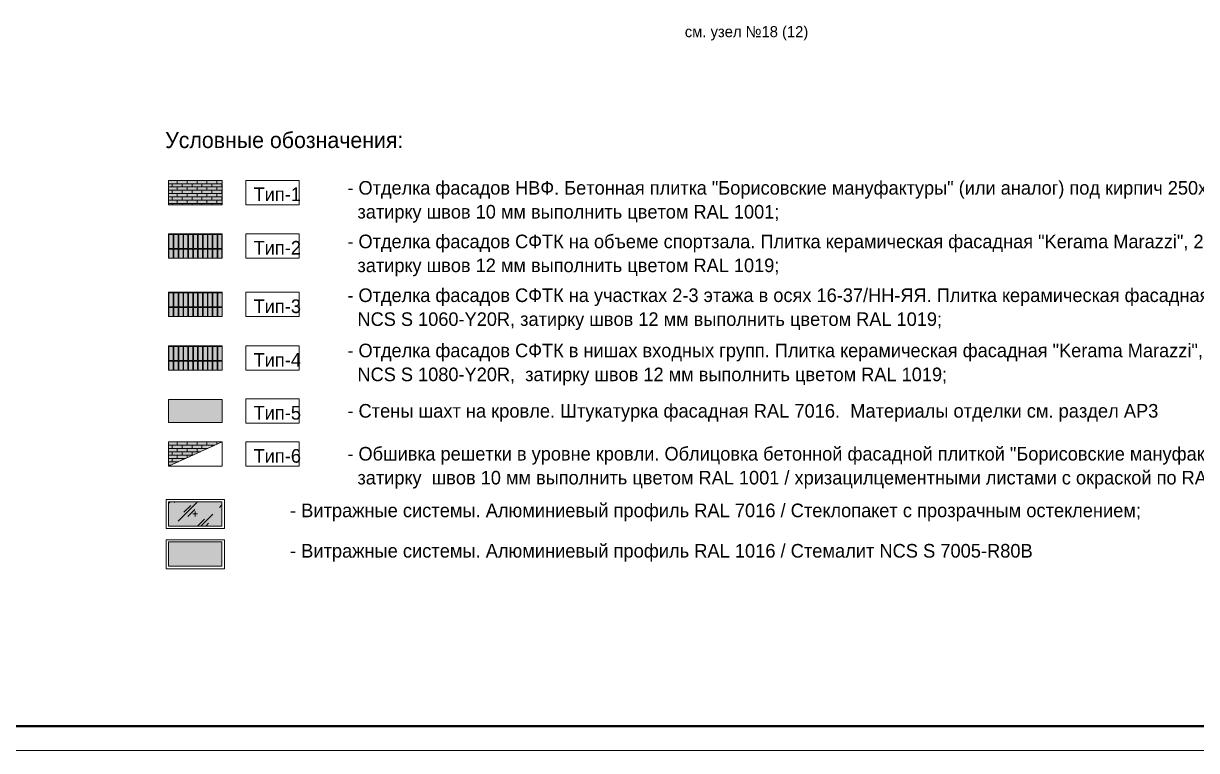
# Model space of a CAD drawing. Header units: millimetres. Extents: x -28928 to 100580, y -22867 to 36490.
# Drawn here: x 10970 to 35031, y -22867 to -7944 of the extents above; entities that cross this region are included whole.
import ezdxf

# ---------------------------------------------------------------- set-up
doc = ezdxf.new("R2010")
doc.units = ezdxf.units.MM
doc.layers.add('PDF _Геометрия', color=7, linetype='Continuous', true_color=0x8f8e8d)
doc.layers.add('PDF _Сплошная заливка', color=7, linetype='Continuous', true_color=0xffffff)
doc.layers.add('PDF _Текст', color=7, linetype='Continuous')

msp = doc.modelspace()

# ---------------------------------------------------------------- hatches: boundary and pattern name
at = {"layer": 'PDF _Сплошная заливка', "true_color": 0xdcd6cf, "transparency": 33554559}
msp.add_hatch(color=254, dxfattribs=at).paths.add_polyline_path([(15012.97851534659, -16546.64861194688), (15038.36313073121, -16533.95630425457), (13946.82466919273, -16533.95630425457), (13946.82466919273, -17028.95630425457), (13959.51697688504, -17024.7255350238), (13984.90159226966, -17012.03322733149), (13997.59389996196, -17007.80245810072), (14031.44005380811, -16990.87938117765), (14044.13236150041, -16986.64861194688), (14077.97851534657, -16969.7255350238), (14090.67082303888, -16965.49476579304), (14124.51697688504, -16948.57168886995), (14137.20928457735, -16944.34091963918), (14171.05543842349, -16927.41784271611), (14183.7477461158, -16923.18707348534), (14217.59389996196, -16906.26399656226), (14230.28620765427, -16902.0332273315), (14264.13236150043, -16885.11015040841), (14276.82466919274, -16880.87938117764), (14310.67082303888, -16863.95630425457), (14323.36313073118, -16859.7255350238), (14357.20928457735, -16842.80245810072), (14369.90159226965, -16838.57168886996), (14403.74774611582, -16821.64861194688), (14416.44005380812, -16817.4178427161), (14450.28620765426, -16800.49476579303), (14462.97851534657, -16796.26399656226), (14496.82466919273, -16779.34091963918), (14509.51697688504, -16775.11015040842), (14534.90159226966, -16762.41784271611), (14547.59389996196, -16758.18707348534), (14581.44005380813, -16741.26399656226), (14594.13236150043, -16737.03322733149), (14627.97851534657, -16720.11015040841), (14640.67082303888, -16715.87938117764), (14674.51697688504, -16698.95630425457), (14687.20928457735, -16694.7255350238), (14721.05543842351, -16677.80245810072), (14733.74774611582, -16673.57168886995), (14767.59389996196, -16656.64861194688), (14780.28620765427, -16652.4178427161), (14814.13236150043, -16635.49476579303), (14826.82466919274, -16631.26399656226), (14860.6708230389, -16614.34091963918), (14873.36313073121, -16610.11015040841), (14907.20928457735, -16593.18707348534), (14919.90159226965, -16588.95630425456), (14953.74774611582, -16572.03322733149), (14966.44005380812, -16567.80245810072), (15000.28620765428, -16550.87938117764)])

# ---------------------------------------------------------------- linework, layer by layer
at = {"layer": 'PDF _Геометрия', "color": 7, "lineweight": 18}
msp.add_lwpolyline([(97077.20928457828, 36490.2744649768), (-28927.79071542314, 36490.2744649768), (-28927.79071542314, -22867.41784271618), (97077.20928457828, -22867.41784271618)], dxfattribs=at)
at = {"layer": 'PDF _Геометрия', "color": 7, "lineweight": 40}
msp.add_lwpolyline([(96590.6708230398, 35991.04369574602), (96590.6708230398, -22368.1870734854), (-26930.86763850004, -22368.1870734854), (-26930.86763850004, 35991.04369574602)], close=True, dxfattribs=at)
at = {"layer": 'PDF _Геометрия', "color": 7, "lineweight": 9}
for points in [[(15046.82466919273, -11165.11015040835), (13946.82466919273, -11165.11015040835), (13946.82466919273, -11664.34091963913), (15046.82466919273, -11664.34091963913)], [(16624.90159226969, -11165.11015040835), (16624.90159226969, -11664.34091963913), (15529.13236150043, -11664.34091963913), (15529.13236150043, -11165.11015040835)], [(13946.82466919273, -12265.11015040836), (13946.82466919273, -12764.34091963914), (15046.82466919273, -12764.34091963914), (15046.82466919273, -12265.11015040836)], [(16624.90159226969, -12265.11015040836), (16624.90159226969, -12764.34091963914), (15529.13236150043, -12764.34091963914), (15529.13236150043, -12265.11015040836)], [(13946.82466919273, -13462.41784271607), (13946.82466919273, -13961.64861194685), (15046.82466919273, -13961.64861194685), (15046.82466919273, -13462.41784271607)], [(16624.90159226969, -13462.41784271607), (16624.90159226969, -13961.64861194685), (15529.13236150043, -13961.64861194685), (15529.13236150043, -13462.41784271607)], [(13946.82466919273, -14562.41784271608), (13946.82466919273, -15061.64861194686), (15046.82466919273, -15061.64861194686), (15046.82466919273, -14562.41784271608)], [(16624.90159226969, -14562.41784271608), (16624.90159226969, -15061.64861194686), (15529.13236150043, -15061.64861194686), (15529.13236150043, -14562.41784271608)], [(15046.82466919273, -15662.41784271609), (13946.82466919273, -15662.41784271609), (13946.82466919273, -16132.03322733148), (15046.82466919273, -16132.03322733148)], [(16624.90159226969, -15649.72553502378), (16624.90159226969, -16148.95630425456), (15529.13236150043, -16148.95630425456), (15529.13236150043, -15649.72553502378)], [(15046.82466919273, -16533.95630425457), (13946.82466919273, -16533.95630425457), (13946.82466919273, -17033.18707348534)], [(13946.82466919273, -17033.18707348534), (15046.82466919273, -17033.18707348534), (15046.82466919273, -16533.95630425457)], [(16624.90159226969, -16533.95630425457), (16624.90159226969, -17033.18707348534), (15529.13236150043, -17033.18707348534), (15529.13236150043, -16533.95630425457)], [(15093.3631307312, -18310.87938117766), (15093.3631307312, -17714.34091963919), (13900.28620765426, -17714.34091963919), (13900.28620765426, -18310.87938117766)], [(15042.59389996197, -18260.11015040843), (15042.59389996197, -17760.87938117766), (13942.59389996195, -17760.87938117766), (13942.59389996195, -18260.11015040843)], [(15093.3631307312, -19140.11015040844), (15093.3631307312, -18539.34091963921), (13900.28620765426, -18539.34091963921), (13900.28620765426, -19140.11015040844)], [(15042.59389996197, -19085.11015040844), (15042.59389996197, -18585.87938117766), (13942.59389996195, -18585.87938117766), (13942.59389996195, -19085.11015040844)]]:
    msp.add_lwpolyline(points, close=True, dxfattribs=at)
at = {"layer": 'PDF _Геометрия', "color": 250, "lineweight": 9, "true_color": 0x424240}
for points in [[(13946.82466919273, -11232.80245810066), (15046.82466919273, -11232.80245810066)], [(13946.82466919273, -11300.49476579297), (15046.82466919273, -11300.49476579297)], [(14022.97851534658, -11165.11015040835), (14022.97851534658, -11165.11015040835)], [(14022.97851534658, -11300.49476579297), (14022.97851534658, -11232.80245810066)], [(14124.51697688504, -11232.80245810066), (14124.51697688504, -11165.11015040835)], [(14124.51697688504, -11368.18707348528), (14124.51697688504, -11300.49476579297)], [(14226.0554384235, -11165.11015040835), (14226.0554384235, -11165.11015040835)], [(14226.0554384235, -11300.49476579297), (14226.0554384235, -11232.80245810066)], [(14327.59389996197, -11232.80245810066), (14327.59389996197, -11165.11015040835)], [(14327.59389996197, -11368.18707348528), (14327.59389996197, -11300.49476579297)], [(14429.13236150043, -11165.11015040835), (14429.13236150043, -11165.11015040835)], [(14429.13236150043, -11300.49476579297), (14429.13236150043, -11232.80245810066)], [(14530.67082303889, -11232.80245810066), (14530.67082303889, -11165.11015040835)], [(14530.67082303889, -11368.18707348528), (14530.67082303889, -11300.49476579297)], [(14632.20928457735, -11165.11015040835), (14632.20928457735, -11165.11015040835)], [(14632.20928457735, -11300.49476579297), (14632.20928457735, -11232.80245810066)], [(14733.74774611582, -11232.80245810066), (14733.74774611582, -11165.11015040835)], [(14733.74774611582, -11368.18707348528), (14733.74774611582, -11300.49476579297)], [(14835.28620765428, -11165.11015040835), (14835.28620765428, -11165.11015040835)], [(14835.28620765428, -11300.49476579297), (14835.28620765428, -11232.80245810066)], [(14936.82466919275, -11232.80245810066), (14936.82466919275, -11165.11015040835)], [(14936.82466919275, -11368.18707348528), (14936.82466919275, -11300.49476579297)], [(15038.36313073121, -11165.11015040835), (15038.36313073121, -11165.11015040835)], [(15038.36313073121, -11300.49476579297), (15038.36313073121, -11232.80245810066)], [(13946.82466919273, -11368.18707348528), (15046.82466919273, -11368.18707348528)], [(13946.82466919273, -11435.87938117759), (15046.82466919273, -11435.87938117759)], [(13946.82466919273, -11503.57168886989), (15046.82466919273, -11503.57168886989)], [(14022.97851534658, -11435.87938117759), (14022.97851534658, -11368.18707348528)], [(14022.97851534658, -11571.2639965622), (14022.97851534658, -11503.57168886989)], [(14124.51697688504, -11503.57168886989), (14124.51697688504, -11435.87938117759)], [(14226.0554384235, -11435.87938117759), (14226.0554384235, -11368.18707348528)], [(14226.0554384235, -11571.2639965622), (14226.0554384235, -11503.57168886989)], [(14327.59389996197, -11503.57168886989), (14327.59389996197, -11435.87938117759)], [(14429.13236150043, -11435.87938117759), (14429.13236150043, -11368.18707348528)], [(14429.13236150043, -11571.2639965622), (14429.13236150043, -11503.57168886989)], [(14530.67082303889, -11503.57168886989), (14530.67082303889, -11435.87938117759)], [(14632.20928457735, -11435.87938117759), (14632.20928457735, -11368.18707348528)], [(14632.20928457735, -11571.2639965622), (14632.20928457735, -11503.57168886989)], [(14733.74774611582, -11503.57168886989), (14733.74774611582, -11435.87938117759)], [(14835.28620765428, -11435.87938117759), (14835.28620765428, -11368.18707348528)], [(14835.28620765428, -11571.2639965622), (14835.28620765428, -11503.57168886989)], [(14936.82466919275, -11503.57168886989), (14936.82466919275, -11435.87938117759)], [(15038.36313073121, -11435.87938117759), (15038.36313073121, -11368.18707348528)], [(15038.36313073121, -11571.2639965622), (15038.36313073121, -11503.57168886989)], [(13946.82466919273, -11571.2639965622), (15046.82466919273, -11571.2639965622)], [(13946.82466919273, -11638.95630425452), (15046.82466919273, -11638.95630425452)], [(14022.97851534658, -11664.34091963913), (14022.97851534658, -11638.95630425452)], [(14124.51697688504, -11638.95630425452), (14124.51697688504, -11571.2639965622)], [(14226.0554384235, -11664.34091963913), (14226.0554384235, -11638.95630425452)], [(14327.59389996197, -11638.95630425452), (14327.59389996197, -11571.2639965622)], [(14429.13236150043, -11664.34091963913), (14429.13236150043, -11638.95630425452)], [(14530.67082303889, -11638.95630425452), (14530.67082303889, -11571.2639965622)], [(14632.20928457735, -11664.34091963913), (14632.20928457735, -11638.95630425452)], [(14733.74774611582, -11638.95630425452), (14733.74774611582, -11571.2639965622)], [(14835.28620765428, -11664.34091963913), (14835.28620765428, -11638.95630425452)], [(14936.82466919275, -11638.95630425452), (14936.82466919275, -11571.2639965622)], [(15038.36313073121, -11664.34091963913), (15038.36313073121, -11638.95630425452)], [(13946.82466919273, -16601.64861194687), (14898.74774611582, -16601.64861194687)], [(14022.97851534658, -16533.95630425457), (14022.97851534658, -16533.95630425457)], [(14022.97851534658, -16669.34091963918), (14022.97851534658, -16601.64861194687)], [(14124.51697688504, -16601.64861194687), (14124.51697688504, -16533.95630425457)], [(14226.0554384235, -16533.95630425457), (14226.0554384235, -16533.95630425457)], [(14226.0554384235, -16669.34091963918), (14226.0554384235, -16601.64861194687)], [(14327.59389996197, -16601.64861194687), (14327.59389996197, -16533.95630425457)], [(14429.13236150043, -16533.95630425457), (14429.13236150043, -16533.95630425457)], [(14429.13236150043, -16669.34091963918), (14429.13236150043, -16601.64861194687)], [(14530.67082303889, -16601.64861194687), (14530.67082303889, -16533.95630425457)], [(14632.20928457735, -16533.95630425457), (14632.20928457735, -16533.95630425457)], [(14632.20928457735, -16669.34091963918), (14632.20928457735, -16601.64861194687)], [(14733.74774611582, -16601.64861194687), (14733.74774611582, -16533.95630425457)], [(14835.28620765428, -16533.95630425457), (14835.28620765428, -16533.95630425457)], [(14835.28620765428, -16631.26399656226), (14835.28620765428, -16601.64861194687)], [(14936.82466919275, -16584.7255350238), (14936.82466919275, -16533.95630425457)], [(15038.36313073121, -16533.95630425457), (15038.36313073121, -16533.95630425457)], [(13946.82466919273, -16669.34091963918), (14750.67082303889, -16669.34091963918)], [(13946.82466919273, -16737.03322733149), (14598.3631307312, -16737.03322733149)], [(13946.82466919273, -16804.7255350238), (14450.28620765426, -16804.7255350238)], [(14022.97851534658, -16804.7255350238), (14022.97851534658, -16737.03322733149)], [(14124.51697688504, -16737.03322733149), (14124.51697688504, -16669.34091963918)], [(14124.51697688504, -16872.41784271611), (14124.51697688504, -16804.7255350238)], [(14226.0554384235, -16804.7255350238), (14226.0554384235, -16737.03322733149)], [(14327.59389996197, -16737.03322733149), (14327.59389996197, -16669.34091963918)], [(14327.59389996197, -16859.7255350238), (14327.59389996197, -16804.7255350238)], [(14429.13236150043, -16804.7255350238), (14429.13236150043, -16737.03322733149)], [(14530.67082303889, -16737.03322733149), (14530.67082303889, -16669.34091963918)], [(14733.74774611582, -16677.80245810072), (14733.74774611582, -16669.34091963918)], [(13946.82466919273, -16872.41784271611), (14302.20928457735, -16872.41784271611)], [(13946.82466919273, -16940.11015040842), (14149.90159226966, -16940.11015040842)], [(13946.82466919273, -17007.80245810072), (14001.82466919273, -17007.80245810072)], [(14022.97851534658, -16940.11015040842), (14022.97851534658, -16872.41784271611)], [(14124.51697688504, -16952.80245810073), (14124.51697688504, -16940.11015040842)], [(14226.0554384235, -16906.26399656226), (14226.0554384235, -16872.41784271611)]]:
    msp.add_lwpolyline(points, dxfattribs=at)
at = {"layer": 'PDF _Геометрия', "color": 253, "lineweight": 9, "true_color": 0xada988}
for points in [[(13955.28620765426, -12265.11015040836), (13955.28620765426, -12265.11015040836)], [(14044.13236150041, -12265.11015040836), (14044.13236150041, -12265.11015040836)], [(14056.82466919272, -12265.11015040836), (14056.82466919272, -12265.11015040836)], [(14145.67082303888, -12265.11015040836), (14145.67082303888, -12265.11015040836)], [(14158.36313073118, -12265.11015040836), (14158.36313073118, -12265.11015040836)], [(14242.97851534657, -12265.11015040836), (14242.97851534657, -12265.11015040836)], [(14255.67082303889, -12265.11015040836), (14255.67082303889, -12265.11015040836)], [(14344.51697688504, -12265.11015040836), (14344.51697688504, -12265.11015040836)], [(14357.20928457735, -12265.11015040836), (14357.20928457735, -12265.11015040836)], [(14446.0554384235, -12265.11015040836), (14446.0554384235, -12265.11015040836)], [(14458.74774611581, -12265.11015040836), (14458.74774611581, -12265.11015040836)], [(14543.3631307312, -12265.11015040836), (14543.3631307312, -12265.11015040836)], [(14556.05543842351, -12265.11015040836), (14556.05543842351, -12265.11015040836)], [(14644.90159226967, -12265.11015040836), (14644.90159226967, -12265.11015040836)], [(14657.59389996197, -12265.11015040836), (14657.59389996197, -12265.11015040836)], [(14746.44005380813, -12265.11015040836), (14746.44005380813, -12265.11015040836)], [(14754.90159226965, -12265.11015040836), (14754.90159226965, -12265.11015040836)], [(14843.74774611581, -12265.11015040836), (14843.74774611581, -12265.11015040836)], [(14856.44005380811, -12265.11015040836), (14856.44005380811, -12265.11015040836)], [(14945.28620765427, -12265.11015040836), (14945.28620765427, -12265.11015040836)], [(14957.97851534658, -12265.11015040836), (14957.97851534658, -12265.11015040836)], [(15042.59389996197, -12265.11015040836), (15042.59389996197, -12265.11015040836)], [(13946.82466919273, -12273.57168886991), (13946.82466919273, -12273.57168886991)], [(13946.82466919273, -12561.26399656221), (13946.82466919273, -12561.26399656221)], [(13946.82466919273, -12573.95630425452), (13946.82466919273, -12573.95630425452)], [(14044.13236150041, -12764.34091963914), (14044.13236150041, -12573.95630425452), (13955.28620765426, -12573.95630425452), (13955.28620765426, -12764.34091963914)], [(14145.67082303888, -12764.34091963914), (14145.67082303888, -12573.95630425452), (14056.82466919272, -12573.95630425452), (14056.82466919272, -12764.34091963914)], [(14242.97851534657, -12764.34091963914), (14242.97851534657, -12573.95630425452), (14158.36313073118, -12573.95630425452), (14158.36313073118, -12764.34091963914)], [(14344.51697688504, -12764.34091963914), (14344.51697688504, -12573.95630425452), (14255.67082303889, -12573.95630425452), (14255.67082303889, -12764.34091963914)], [(14446.0554384235, -12764.34091963914), (14446.0554384235, -12573.95630425452), (14357.20928457735, -12573.95630425452), (14357.20928457735, -12764.34091963914)], [(14543.3631307312, -12764.34091963914), (14543.3631307312, -12573.95630425452), (14458.74774611581, -12573.95630425452), (14458.74774611581, -12764.34091963914)], [(14644.90159226967, -12764.34091963914), (14644.90159226967, -12573.95630425452), (14556.05543842351, -12573.95630425452), (14556.05543842351, -12764.34091963914)], [(14746.44005380813, -12764.34091963914), (14746.44005380813, -12573.95630425452), (14657.59389996197, -12573.95630425452), (14657.59389996197, -12764.34091963914)], [(14843.74774611581, -12764.34091963914), (14843.74774611581, -12573.95630425452), (14754.90159226965, -12573.95630425452), (14754.90159226965, -12764.34091963914)], [(14945.28620765427, -12764.34091963914), (14945.28620765427, -12573.95630425452), (14856.44005380811, -12573.95630425452), (14856.44005380811, -12764.34091963914)], [(15042.59389996197, -12764.34091963914), (15042.59389996197, -12573.95630425452), (14957.97851534658, -12573.95630425452), (14957.97851534658, -12764.34091963914)]]:
    msp.add_lwpolyline(points, dxfattribs=at)
for points in [[(13955.28620765426, -12273.57168886991), (13955.28620765426, -12561.26399656221), (14044.13236150041, -12561.26399656221), (14044.13236150041, -12273.57168886991)], [(14056.82466919272, -12273.57168886991), (14056.82466919272, -12561.26399656221), (14145.67082303888, -12561.26399656221), (14145.67082303888, -12273.57168886991)], [(14158.36313073118, -12273.57168886991), (14158.36313073118, -12561.26399656221), (14242.97851534657, -12561.26399656221), (14242.97851534657, -12273.57168886991)], [(14255.67082303889, -12273.57168886991), (14255.67082303889, -12561.26399656221), (14344.51697688504, -12561.26399656221), (14344.51697688504, -12273.57168886991)], [(14357.20928457735, -12273.57168886991), (14357.20928457735, -12561.26399656221), (14446.0554384235, -12561.26399656221), (14446.0554384235, -12273.57168886991)], [(14458.74774611581, -12273.57168886991), (14458.74774611581, -12561.26399656221), (14543.3631307312, -12561.26399656221), (14543.3631307312, -12273.57168886991)], [(14556.05543842351, -12273.57168886991), (14556.05543842351, -12561.26399656221), (14644.90159226967, -12561.26399656221), (14644.90159226967, -12273.57168886991)], [(14657.59389996197, -12273.57168886991), (14657.59389996197, -12561.26399656221), (14746.44005380813, -12561.26399656221), (14746.44005380813, -12273.57168886991)], [(14754.90159226965, -12273.57168886991), (14754.90159226965, -12561.26399656221), (14843.74774611581, -12561.26399656221), (14843.74774611581, -12273.57168886991)], [(14856.44005380811, -12273.57168886991), (14856.44005380811, -12561.26399656221), (14945.28620765427, -12561.26399656221), (14945.28620765427, -12273.57168886991)], [(14957.97851534658, -12273.57168886991), (14957.97851534658, -12561.26399656221), (15042.59389996197, -12561.26399656221), (15042.59389996197, -12273.57168886991)]]:
    msp.add_lwpolyline(points, close=True, dxfattribs=at)
at = {"layer": 'PDF _Геометрия', "color": 253, "lineweight": 9, "true_color": 0xaea391}
for points in [[(13955.28620765426, -13462.41784271607), (13955.28620765426, -13462.41784271607)], [(14044.13236150041, -13462.41784271607), (14044.13236150041, -13462.41784271607)], [(14056.82466919272, -13462.41784271607), (14056.82466919272, -13462.41784271607)], [(14145.67082303888, -13462.41784271607), (14145.67082303888, -13462.41784271607)], [(14158.36313073118, -13462.41784271607), (14158.36313073118, -13462.41784271607)], [(14242.97851534657, -13462.41784271607), (14242.97851534657, -13462.41784271607)], [(14255.67082303889, -13462.41784271607), (14255.67082303889, -13462.41784271607)], [(14344.51697688504, -13462.41784271607), (14344.51697688504, -13462.41784271607)], [(14357.20928457735, -13462.41784271607), (14357.20928457735, -13462.41784271607)], [(14446.0554384235, -13462.41784271607), (14446.0554384235, -13462.41784271607)], [(14458.74774611581, -13462.41784271607), (14458.74774611581, -13462.41784271607)], [(14543.3631307312, -13462.41784271607), (14543.3631307312, -13462.41784271607)], [(14556.05543842351, -13462.41784271607), (14556.05543842351, -13462.41784271607)], [(14644.90159226967, -13462.41784271607), (14644.90159226967, -13462.41784271607)], [(14657.59389996197, -13462.41784271607), (14657.59389996197, -13462.41784271607)], [(14746.44005380813, -13462.41784271607), (14746.44005380813, -13462.41784271607)], [(14754.90159226965, -13462.41784271607), (14754.90159226965, -13462.41784271607)], [(14843.74774611581, -13462.41784271607), (14843.74774611581, -13462.41784271607)], [(14856.44005380811, -13462.41784271607), (14856.44005380811, -13462.41784271607)], [(14945.28620765427, -13462.41784271607), (14945.28620765427, -13462.41784271607)], [(14957.97851534658, -13462.41784271607), (14957.97851534658, -13462.41784271607)], [(13946.82466919273, -13475.11015040838), (13946.82466919273, -13475.11015040838)], [(15042.59389996197, -13762.80245810069), (14957.97851534658, -13762.80245810069), (14957.97851534658, -13475.11015040838), (15042.59389996197, -13475.11015040838)], [(13946.82466919273, -13762.80245810069), (13946.82466919273, -13762.80245810069)], [(13946.82466919273, -13775.494765793), (13946.82466919273, -13775.494765793)], [(14044.13236150041, -13961.64861194685), (14044.13236150041, -13775.494765793), (13955.28620765426, -13775.494765793), (13955.28620765426, -13961.64861194685)], [(14145.67082303888, -13961.64861194685), (14145.67082303888, -13775.494765793), (14056.82466919272, -13775.494765793), (14056.82466919272, -13961.64861194685)], [(14242.97851534657, -13961.64861194685), (14242.97851534657, -13775.494765793), (14158.36313073118, -13775.494765793), (14158.36313073118, -13961.64861194685)], [(14344.51697688504, -13961.64861194685), (14344.51697688504, -13775.494765793), (14255.67082303889, -13775.494765793), (14255.67082303889, -13961.64861194685)], [(14446.0554384235, -13961.64861194685), (14446.0554384235, -13775.494765793), (14357.20928457735, -13775.494765793), (14357.20928457735, -13961.64861194685)], [(14543.3631307312, -13961.64861194685), (14543.3631307312, -13775.494765793), (14458.74774611581, -13775.494765793), (14458.74774611581, -13961.64861194685)], [(14644.90159226967, -13961.64861194685), (14644.90159226967, -13775.494765793), (14556.05543842351, -13775.494765793), (14556.05543842351, -13961.64861194685)], [(14746.44005380813, -13961.64861194685), (14746.44005380813, -13775.494765793), (14657.59389996197, -13775.494765793), (14657.59389996197, -13961.64861194685)], [(14843.74774611581, -13961.64861194685), (14843.74774611581, -13775.494765793), (14754.90159226965, -13775.494765793), (14754.90159226965, -13961.64861194685)], [(14945.28620765427, -13961.64861194685), (14945.28620765427, -13775.494765793), (14856.44005380811, -13775.494765793), (14856.44005380811, -13961.64861194685)], [(14957.97851534658, -13961.64861194685), (14957.97851534658, -13775.494765793), (15042.59389996197, -13775.494765793)]]:
    msp.add_lwpolyline(points, dxfattribs=at)
for points in [[(13955.28620765426, -13475.11015040838), (13955.28620765426, -13762.80245810069), (14044.13236150041, -13762.80245810069), (14044.13236150041, -13475.11015040838)], [(14056.82466919272, -13475.11015040838), (14056.82466919272, -13762.80245810069), (14145.67082303888, -13762.80245810069), (14145.67082303888, -13475.11015040838)], [(14158.36313073118, -13475.11015040838), (14158.36313073118, -13762.80245810069), (14242.97851534657, -13762.80245810069), (14242.97851534657, -13475.11015040838)], [(14255.67082303889, -13475.11015040838), (14255.67082303889, -13762.80245810069), (14344.51697688504, -13762.80245810069), (14344.51697688504, -13475.11015040838)], [(14357.20928457735, -13475.11015040838), (14357.20928457735, -13762.80245810069), (14446.0554384235, -13762.80245810069), (14446.0554384235, -13475.11015040838)], [(14458.74774611581, -13475.11015040838), (14458.74774611581, -13762.80245810069), (14543.3631307312, -13762.80245810069), (14543.3631307312, -13475.11015040838)], [(14556.05543842351, -13475.11015040838), (14556.05543842351, -13762.80245810069), (14644.90159226967, -13762.80245810069), (14644.90159226967, -13475.11015040838)], [(14657.59389996197, -13475.11015040838), (14657.59389996197, -13762.80245810069), (14746.44005380813, -13762.80245810069), (14746.44005380813, -13475.11015040838)], [(14754.90159226965, -13475.11015040838), (14754.90159226965, -13762.80245810069), (14843.74774611581, -13762.80245810069), (14843.74774611581, -13475.11015040838)], [(14856.44005380811, -13475.11015040838), (14856.44005380811, -13762.80245810069), (14945.28620765427, -13762.80245810069), (14945.28620765427, -13475.11015040838)]]:
    msp.add_lwpolyline(points, close=True, dxfattribs=at)
at = {"layer": 'PDF _Геометрия', "color": 253, "lineweight": 9, "true_color": 0xada188}
for points in [[(13946.82466919273, -14575.11015040839), (13946.82466919273, -14575.11015040839)], [(13955.28620765426, -14562.41784271608), (13955.28620765426, -14562.41784271608)], [(14044.13236150041, -14562.41784271608), (14044.13236150041, -14562.41784271608)], [(14056.82466919272, -14562.41784271608), (14056.82466919272, -14562.41784271608)], [(14145.67082303888, -14562.41784271608), (14145.67082303888, -14562.41784271608)], [(14158.36313073118, -14562.41784271608), (14158.36313073118, -14562.41784271608)], [(14242.97851534657, -14562.41784271608), (14242.97851534657, -14562.41784271608)], [(14255.67082303889, -14562.41784271608), (14255.67082303889, -14562.41784271608)], [(14344.51697688504, -14562.41784271608), (14344.51697688504, -14562.41784271608)], [(14357.20928457735, -14562.41784271608), (14357.20928457735, -14562.41784271608)], [(14446.0554384235, -14562.41784271608), (14446.0554384235, -14562.41784271608)], [(14458.74774611581, -14562.41784271608), (14458.74774611581, -14562.41784271608)], [(14543.3631307312, -14562.41784271608), (14543.3631307312, -14562.41784271608)], [(14556.05543842351, -14562.41784271608), (14556.05543842351, -14562.41784271608)], [(14644.90159226967, -14562.41784271608), (14644.90159226967, -14562.41784271608)], [(14657.59389996197, -14562.41784271608), (14657.59389996197, -14562.41784271608)], [(14746.44005380813, -14562.41784271608), (14746.44005380813, -14562.41784271608)], [(14754.90159226965, -14562.41784271608), (14754.90159226965, -14562.41784271608)], [(14843.74774611581, -14562.41784271608), (14843.74774611581, -14562.41784271608)], [(14856.44005380811, -14562.41784271608), (14856.44005380811, -14562.41784271608)], [(14945.28620765427, -14562.41784271608), (14945.28620765427, -14562.41784271608)], [(14957.97851534658, -14562.41784271608), (14957.97851534658, -14562.41784271608)], [(15042.59389996197, -14862.8024581007), (14957.97851534658, -14862.8024581007), (14957.97851534658, -14575.11015040839), (15042.59389996197, -14575.11015040839)], [(13946.82466919273, -14862.8024581007), (13946.82466919273, -14862.8024581007)], [(13946.82466919273, -14875.49476579301), (13946.82466919273, -14875.49476579301)], [(14044.13236150041, -15061.64861194686), (14044.13236150041, -14875.49476579301), (13955.28620765426, -14875.49476579301), (13955.28620765426, -15061.64861194686)], [(14145.67082303888, -15061.64861194686), (14145.67082303888, -14875.49476579301), (14056.82466919272, -14875.49476579301), (14056.82466919272, -15061.64861194686)], [(14242.97851534657, -15061.64861194686), (14242.97851534657, -14875.49476579301), (14158.36313073118, -14875.49476579301), (14158.36313073118, -15061.64861194686)], [(14344.51697688504, -15061.64861194686), (14344.51697688504, -14875.49476579301), (14255.67082303889, -14875.49476579301), (14255.67082303889, -15061.64861194686)], [(14446.0554384235, -15061.64861194686), (14446.0554384235, -14875.49476579301), (14357.20928457735, -14875.49476579301), (14357.20928457735, -15061.64861194686)], [(14543.3631307312, -15061.64861194686), (14543.3631307312, -14875.49476579301), (14458.74774611581, -14875.49476579301), (14458.74774611581, -15061.64861194686)], [(14644.90159226967, -15061.64861194686), (14644.90159226967, -14875.49476579301), (14556.05543842351, -14875.49476579301), (14556.05543842351, -15061.64861194686)], [(14746.44005380813, -15061.64861194686), (14746.44005380813, -14875.49476579301), (14657.59389996197, -14875.49476579301), (14657.59389996197, -15061.64861194686)], [(14843.74774611581, -15061.64861194686), (14843.74774611581, -14875.49476579301), (14754.90159226965, -14875.49476579301), (14754.90159226965, -15061.64861194686)], [(14945.28620765427, -15061.64861194686), (14945.28620765427, -14875.49476579301), (14856.44005380811, -14875.49476579301), (14856.44005380811, -15061.64861194686)], [(14957.97851534658, -15061.64861194686), (14957.97851534658, -14875.49476579301), (15042.59389996197, -14875.49476579301)]]:
    msp.add_lwpolyline(points, dxfattribs=at)
for points in [[(13955.28620765426, -14575.11015040839), (13955.28620765426, -14862.8024581007), (14044.13236150041, -14862.8024581007), (14044.13236150041, -14575.11015040839)], [(14056.82466919272, -14575.11015040839), (14056.82466919272, -14862.8024581007), (14145.67082303888, -14862.8024581007), (14145.67082303888, -14575.11015040839)], [(14158.36313073118, -14575.11015040839), (14158.36313073118, -14862.8024581007), (14242.97851534657, -14862.8024581007), (14242.97851534657, -14575.11015040839)], [(14255.67082303889, -14575.11015040839), (14255.67082303889, -14862.8024581007), (14344.51697688504, -14862.8024581007), (14344.51697688504, -14575.11015040839)], [(14357.20928457735, -14575.11015040839), (14357.20928457735, -14862.8024581007), (14446.0554384235, -14862.8024581007), (14446.0554384235, -14575.11015040839)], [(14458.74774611581, -14575.11015040839), (14458.74774611581, -14862.8024581007), (14543.3631307312, -14862.8024581007), (14543.3631307312, -14575.11015040839)], [(14556.05543842351, -14575.11015040839), (14556.05543842351, -14862.8024581007), (14644.90159226967, -14862.8024581007), (14644.90159226967, -14575.11015040839)], [(14657.59389996197, -14575.11015040839), (14657.59389996197, -14862.8024581007), (14746.44005380813, -14862.8024581007), (14746.44005380813, -14575.11015040839)], [(14754.90159226965, -14575.11015040839), (14754.90159226965, -14862.8024581007), (14843.74774611581, -14862.8024581007), (14843.74774611581, -14575.11015040839)], [(14856.44005380811, -14575.11015040839), (14856.44005380811, -14862.8024581007), (14945.28620765427, -14862.8024581007), (14945.28620765427, -14575.11015040839)]]:
    msp.add_lwpolyline(points, close=True, dxfattribs=at)
at = {"layer": 'PDF _Геометрия', "color": 7, "lineweight": 9}
for points in [[(13942.59389996195, -17798.95630425458), (13980.67082303887, -17760.87938117766)], [(14061.0554384235, -17777.80245810073), (14077.97851534657, -17760.87938117766)], [(14145.67082303888, -18158.57168886997), (14543.3631307312, -17760.87938117766)], [(14259.90159226965, -17976.64861194689), (14403.74774611582, -17837.0332273315)], [(14344.51697688504, -18061.26399656227), (14484.13236150043, -17917.41784271612)], [(14441.82466919274, -18010.49476579304), (14543.3631307312, -18010.49476579304)], [(14492.59389996197, -17959.72553502381), (14492.59389996197, -18061.26399656227)], [(14611.0554384235, -18260.11015040843), (14852.20928457735, -18018.95630425459)], [(14991.82466919274, -17879.3409196392), (15042.59389996197, -17824.34091963919)], [(14543.3631307312, -18260.11015040843), (14682.97851534659, -18120.49476579305)], [(14708.36313073121, -18260.11015040843), (14767.59389996196, -18200.87938117766)]]:
    msp.add_lwpolyline(points, dxfattribs=at)
at = {"layer": 'PDF _Сплошная заливка', "color": 254, "lineweight": 9, "true_color": 0xdcd6cf, "transparency": 33554559}
msp.add_solid([(13946.82466919273, -11165.11015040835), (13946.82466919273, -11664.34091963913), (15046.82466919273, -11165.11015040835), (15046.82466919273, -11664.34091963913)], dxfattribs=at)
at = {"layer": 'PDF _Сплошная заливка', "color": 2, "lineweight": 9, "true_color": 0xfae100, "transparency": 33554559}
msp.add_solid([(13946.82466919273, -12265.11015040836), (13946.82466919273, -12764.34091963914), (15046.82466919273, -12265.11015040836), (15046.82466919273, -12764.34091963914)], dxfattribs=at)
at = {"layer": 'PDF _Сплошная заливка', "color": 40, "lineweight": 9, "true_color": 0xffb53f, "transparency": 33554559}
msp.add_solid([(13946.82466919273, -13462.41784271607), (13946.82466919273, -13961.64861194685), (15046.82466919273, -13462.41784271607), (15046.82466919273, -13961.64861194685)], dxfattribs=at)
at = {"layer": 'PDF _Сплошная заливка', "color": 40, "lineweight": 9, "true_color": 0xf9a800, "transparency": 33554559}
msp.add_solid([(13946.82466919273, -14562.41784271608), (13946.82466919273, -15061.64861194686), (15046.82466919273, -14562.41784271608), (15046.82466919273, -15061.64861194686)], dxfattribs=at)
at = {"layer": 'PDF _Сплошная заливка', "color": 250, "lineweight": 9, "true_color": 0x383e42, "transparency": 33554559}
msp.add_solid([(13946.82466919273, -15662.41784271609), (13946.82466919273, -16132.03322733148), (15046.82466919273, -15662.41784271609), (15046.82466919273, -16132.03322733148)], dxfattribs=at)
at = {"layer": 'PDF _Сплошная заливка', "lineweight": 9, "transparency": 33554559}
msp.add_solid([(13942.59389996195, -17760.87938117766), (13942.59389996195, -18260.11015040843), (15042.59389996197, -17760.87938117766), (15042.59389996197, -18260.11015040843)], dxfattribs=at)
at = {"layer": 'PDF _Сплошная заливка', "color": 251, "lineweight": 9, "true_color": 0x585c56, "transparency": 33554559}
msp.add_solid([(13942.59389996195, -18585.87938117766), (13942.59389996195, -19085.11015040844), (15042.59389996197, -18585.87938117766), (15042.59389996197, -19085.11015040844)], dxfattribs=at)

# ---------------------------------------------------------------- texts
at = {"layer": 'PDF _Текст', "attachment_point": 4, "style": ''}
for s, insert, char_height in [('см. узел №18 (12)', (24535.25304989091, -8146.485219486995), 226.5031807902015), ('Условные обозначения:', (13878.18394187375, -10339.90276767093), 326.9970333231281), ('Тип-1', (15688.91121193349, -11448.27554309311), 280.1272685734552), ('- Отделка фасадов НВФ. Бетонная плитка "Борисовские мануфактуры" (или аналог) под кирпич 250х65х22 мм, RAL 1019,', (17613.87059611853, -11359.89445377744), 278.8376318665303), ('  затирку швов 10 мм выполнить цветом RAL 1001;', (17613.87059611853, -11850.65400130602), 278.8376318665303), ('- Отделка фасадов СФТК на объеме спортзала. Плитка керамическая фасадная "Kerama Marazzi", 288х88х8 мм (или аналог) NCS S 0575-G90Y,', (17613.87059611853, -12459.87185954925), 278.8376318665303), ('Тип-2', (15688.91121193349, -12548.24864520241), 280.1272685734552), ('  затирку швов 12 мм выполнить цветом RAL 1019;', (17613.90502541865, -12950.63140707783), 278.8376318665303), ('- Отделка фасадов СФТК на участках 2-3 этажа в осях 16-37/НН-ЯЯ. Плитка керамическая фасадная "Kerama Marazzi", 288х88х8 мм (или аналог)', (17613.90502541865, -13564.07976557293), 278.8376318665303), ('Тип-3', (15688.91121193349, -13749.75805701891), 280.1272685734552), ('  NCS S 1060-Y20R, затирку швов 12 мм выполнить цветом RAL 1019;', (17613.90502541865, -14054.83931310151), 278.8376318665303), ('- Отделка фасадов СФТК в нишах входных групп. Плитка керамическая фасадная "Kerama Marazzi", 288х88х8 мм (или аналог)', (17613.87059611853, -14697.90117335963), 278.8376318665303), ('Тип-4', (15688.91121193349, -14849.73519381181), 280.1272685734552), ('  NCS S 1080-Y20R,  затирку швов 12 мм выполнить цветом RAL 1019;', (17613.87059611853, -15188.66072088821), 278.8376318665303), ('Тип-5', (15688.91121193349, -15937.01679516553), 280.1272685734552), ('- Стены шахт на кровле. Штукатурка фасадная RAL 7016.  Материалы отделки см. раздел АР3', (17613.87059611853, -15937.02540249056), 280.1272685734552), ('Тип-6', (15688.91121193349, -16821.22577710482), 280.1272685734552), ('- Обшивка решетки в уровне кровли. Облицовка бетонной фасадной плиткой "Борисовские мануфактуры" (или аналог) под кирпич 250х65х22 мм, RAL 1019,  ', (17613.87059611853, -16817.46787279285), 278.8376318665303), ('  затирку  швов 10 мм выполнить цветом RAL 1001 / хризацилцементными листами с окраской по RAL 1019, RAL 9003 (см. лист 15 данного альбома)', (17613.80604118084, -17308.22742032143), 278.8376318665303), ('- Витражные системы. Алюминиевый профиль RAL 7016 / Стеклопакет с прозрачным остеклением;', (16437.7441858132, -17980.43879372773), 280.1272685734552), ('- Витражные системы. Алюминиевый профиль RAL 1016 / Стемалит NCS S 7005-R80B', (16437.7441858132, -18809.65127239282), 280.1272685734552)]:
    msp.add_mtext(s, dxfattribs=dict(at, insert=insert, char_height=char_height))

doc.saveas('drawing.dxf')
